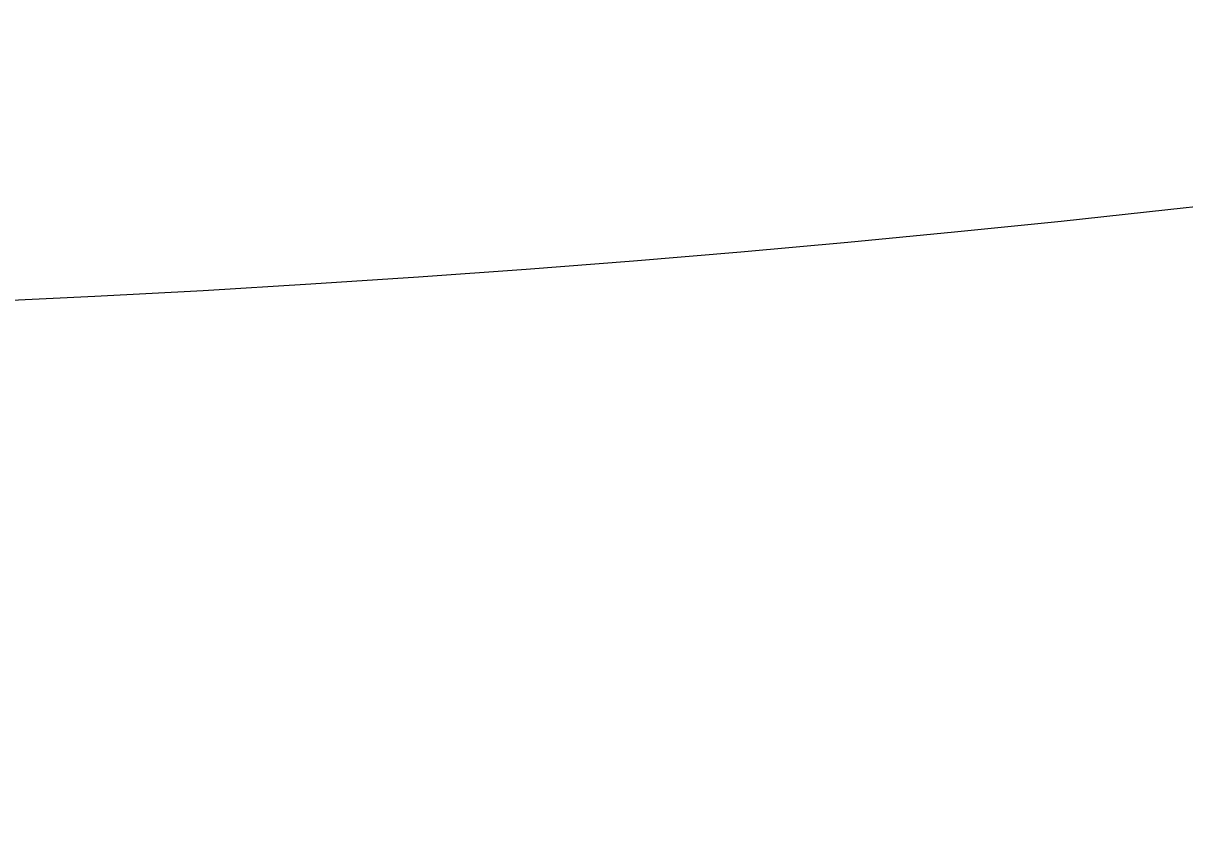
# Model space of a CAD drawing. Header units: millimetres. Extents: x -13407 to 158044, y -108832 to 109387.
# Drawn here: x 15150 to 15778, y 50111 to 50553 of the extents above; entities that cross this region are included whole.
import ezdxf
from ezdxf.enums import TextEntityAlignment as Align

# ---------------------------------------------------------------- set-up
doc = ezdxf.new("R2018")
doc.units = ezdxf.units.MM
doc.layers.get('Defpoints').update_dxf_attribs({"color": 6})
for name, color, linetype, lineweight in [('АР_Маркер экспликации', 239, 'Continuous', 13), ('АР_Номер помещения', 1, 'Continuous', 25), ('АР_Помещения_площадь', 19, 'Continuous', 9), ('АР_Сущ Несущая стена', 202, 'Continuous', 30)]:
    doc.layers.add(name, color=color, linetype=linetype, lineweight=lineweight)
doc.layers.add('АР_Названия помещений', color=124, linetype='Continuous', lineweight=5, plot=False)
doc.styles.add('ISOCPEUR', font='isocpeur.ttf', dxfattribs={"width": 0.7})
doc.styles.get("Standard").update_dxf_attribs({"font": 'arial.ttf'})

# ---------------------------------------------------------------- blocks, each defined once
blk = doc.blocks.new('*U375')
at = {"layer": 'Defpoints', "color": 7, "style": 'ISOCPEUR', "width": 0.7}
blk.add_attdef('ПЛОЩАДЬ_ПОМЕЩЕНИЯ', text='', height=200, dxfattribs=at).set_placement((-14940.26, 650.07), align=Align.MIDDLE_RIGHT)
at = {"layer": 'Defpoints', "color": 7, "style": 'ISOCPEUR', "width": 0.7, "flags": 1}
blk.add_attdef('КАТЕГОРИЯ', (-499.17, -2092.19), '', height=250, dxfattribs=at)
at = {"layer": 'АР_Номер помещения', "color": 7, "style": 'ISOCPEUR', "width": 0.7}
blk.add_attdef('НОМЕР_ПОМЕЩЕНИЯ', text='', height=300, dxfattribs=at).set_placement((-17961.66, 2522.68), align=Align.MIDDLE_CENTER)
at = {"layer": 'АР_Помещения_площадь', "color": 7, "lineweight": 30, "width": 0.7, "flags": 104}
blk.add_attdef('ИМЯ_ПОМЕЩЕНИЯ', text='', height=100, dxfattribs=at).set_placement((157.63, 1217.14), align=Align.MIDDLE_CENTER)
blk = doc.blocks.new('*U371')
at = {"layer": 'Defpoints', "color": 7, "style": 'ISOCPEUR', "width": 0.7}
blk.add_attdef('ПЛОЩАДЬ_ПОМЕЩЕНИЯ', text='', height=200, dxfattribs=at).set_placement((-12654.58, 407.67), align=Align.MIDDLE_RIGHT)
at = {"layer": 'Defpoints', "color": 7, "style": 'ISOCPEUR', "width": 0.7, "flags": 1}
blk.add_attdef('КАТЕГОРИЯ', (-499.17, -2092.19), '', height=250, dxfattribs=at)
at = {"layer": 'АР_Номер помещения', "color": 7, "style": 'ISOCPEUR', "width": 0.7}
blk.add_attdef('НОМЕР_ПОМЕЩЕНИЯ', text='', height=300, dxfattribs=at).set_placement((-12818.2, 6846.1), align=Align.MIDDLE_CENTER)
at = {"layer": 'АР_Помещения_площадь', "color": 7, "lineweight": 30, "width": 0.7, "flags": 104}
blk.add_attdef('ИМЯ_ПОМЕЩЕНИЯ', text='', height=100, dxfattribs=at).set_placement((157.63, 1217.14), align=Align.MIDDLE_CENTER)
blk = doc.blocks.new('*U380')
at = {"layer": 'Defpoints', "color": 7, "style": 'ISOCPEUR', "width": 0.7}
blk.add_attdef('ПЛОЩАДЬ_ПОМЕЩЕНИЯ', text='', height=200, dxfattribs=at).set_placement((-12452.81, 399.36), align=Align.MIDDLE_RIGHT)
at = {"layer": 'Defpoints', "color": 7, "style": 'ISOCPEUR', "width": 0.7, "flags": 1}
blk.add_attdef('КАТЕГОРИЯ', (-499.17, -2092.19), '', height=250, dxfattribs=at)
at = {"layer": 'АР_Номер помещения', "color": 7, "style": 'ISOCPEUR', "width": 0.7}
blk.add_attdef('НОМЕР_ПОМЕЩЕНИЯ', text='', height=300, dxfattribs=at).set_placement((-14642.2, 1236.67), align=Align.MIDDLE_CENTER)
at = {"layer": 'АР_Помещения_площадь', "color": 7, "lineweight": 30, "width": 0.7, "flags": 104}
blk.add_attdef('ИМЯ_ПОМЕЩЕНИЯ', text='', height=100, dxfattribs=at).set_placement((157.63, 1217.14), align=Align.MIDDLE_CENTER)

msp = doc.modelspace()

# ---------------------------------------------------------------- linework, layer by layer
at = {"layer": 'АР_Сущ Несущая стена', "lineweight": 18, "ltscale": 100}
msp.add_arc((14687.5, 60171.11), 9778.65, 272.592548, 356.635391, dxfattribs=at)

# ---------------------------------------------------------------- block references
at = {"layer": 'АР_Маркер экспликации'}
ref = msp.add_blockref('*U375', (20042.39, 63174.33), dxfattribs=at)
lines = msp.add_mtext('\\W0.8000;Кабинет с рабочим пространством для учителей тип 1 (начальная школа)', dxfattribs={"layer": 'АР_Названия помещений', "insert": (2269.2, 65871.02), "char_height": 5947.2619, "width": 926.94, "attachment_point": 1})
ref.add_attrib('ИМЯ_ПОМЕЩЕНИЯ', '', (2269.2, 65871.02), dxfattribs={"flags": 104}).embed_mtext(lines)
ref = msp.add_blockref('*U371', (11693.9, 51558.92), dxfattribs=at)
lines = msp.add_mtext('\\W0.8000;Кабинет материальной технологии тип 2', dxfattribs={"layer": 'АР_Названия помещений', "insert": (-2140.36, 56366.66), "char_height": 4891.9555, "width": 926.94, "attachment_point": 1})
ref.add_attrib('ИМЯ_ПОМЕЩЕНИЯ', '', (-2140.36, 56366.66), dxfattribs={"flags": 104}).embed_mtext(lines)
ref = msp.add_blockref('*U380', (23649.39, 51134.35), dxfattribs=at)
lines = msp.add_mtext('\\W0.8000;Артистическая', dxfattribs={"layer": 'АР_Названия помещений', "insert": (8523.98, 52179.93), "char_height": 1576.7822, "width": 926.94, "attachment_point": 1})
ref.add_attrib('ИМЯ_ПОМЕЩЕНИЯ', '', (8523.98, 52179.93), dxfattribs={"flags": 104}).embed_mtext(lines)

doc.saveas('drawing.dxf')
